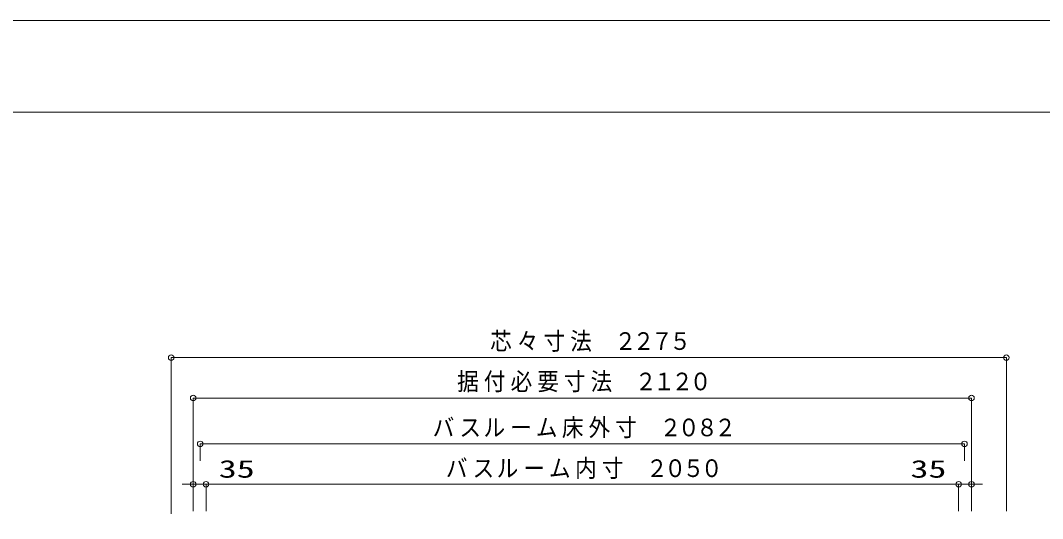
# Model space of a CAD drawing. Units: millimetres on the paper. Extents: x -305 to 305, y -152 to 152.
# Drawn here: x -190 to -78.6, y 94.2 to 148.5 of the extents above; entities that cross this region are included whole.
import ezdxf
from ezdxf.enums import TextEntityAlignment as Align

# ---------------------------------------------------------------- set-up
doc = ezdxf.new("R2010")
doc.units = ezdxf.units.MM
for name, color, linetype, lineweight in [('0-0_0', 7, 'Continuous', 9), ('0-1_VIEW0001', 7, 'Continuous', 9), ('0-3_図面枠', 3, 'Continuous', 9), ('0-4_DEFPOINTS', 7, 'Continuous', 9)]:
    doc.layers.add(name, color=color, linetype=linetype, lineweight=lineweight)
doc.styles.add('ＭＳ ゴシック', font='')
doc.styles.get('ＭＳ ゴシック').set_extended_font_data('MS Gothic')

# ---------------------------------------------------------------- blocks, each defined once
blk = doc.blocks.new('_ORIGIN')
at = {"layer": '0-0_0'}
blk.add_line((0, 0), (-1, 0), dxfattribs=at)
blk.add_circle((0, 0), 0.5, dxfattribs=at)

msp = doc.modelspace()

# ---------------------------------------------------------------- linework, layer by layer
at = {"layer": '0-1_VIEW0001'}
for p, q in [((-173.532, 94.744), (-173.532, 111.764)), ((-83.132, 111.764), (-172.932, 111.764)), ((-82.532, 95.046), (-82.532, 111.764)), ((-171.132, 95.044), (-171.132, 107.364)), ((-86.932, 107.364), (-170.532, 107.364)), ((-86.332, 95.045), (-86.332, 107.364)), ((-171.132, 104.824), (-171.132, 97.965)), ((-86.332, 104.824), (-86.332, 97.965)), ((-170.372, 100.504), (-170.372, 102.364)), ((-87.692, 102.364), (-169.772, 102.364)), ((-87.092, 100.504), (-87.092, 102.364)), ((-171.732, 97.965), (-172.332, 97.965)), ((-169.732, 97.965), (-171.132, 97.965)), ((-169.732, 97.965), (-164.294, 97.965)), ((-169.732, 95.044), (-169.732, 97.964)), ((-169.132, 97.965), (-168.532, 97.965)), ((-88.332, 97.964), (-169.132, 97.964)), ((-87.732, 97.965), (-93.17, 97.965)), ((-88.332, 97.965), (-88.932, 97.965)), ((-87.732, 97.965), (-86.332, 97.965)), ((-87.732, 95.045), (-87.732, 97.964)), ((-85.732, 97.965), (-85.132, 97.965))]:
    msp.add_line(p, q, dxfattribs=at)
at = {"layer": '0-3_図面枠'}
msp.add_lwpolyline([(-291.017, -138.498), (108.983, -138.498), (108.983, 138.502), (-291.017, 138.502)], close=True, dxfattribs=at)
at = {"layer": '0-4_DEFPOINTS'}
msp.add_line((118.983, 148.502), (-301.017, 148.502), dxfattribs=at)

# ---------------------------------------------------------------- block references
at = {"layer": '0-1_VIEW0001', "xscale": 0.6, "yscale": 0.6, "rotation": 180}
for p in [(-173.532, 111.764), (-171.132, 107.364), (-170.372, 102.364), (-169.732, 97.965), (-169.732, 97.964), (-86.332, 97.965)]:
    msp.add_blockref('_ORIGIN', p, dxfattribs=at)
at = {"layer": '0-1_VIEW0001', "xscale": 0.6, "yscale": 0.6}
for p in [(-82.532, 111.764), (-86.332, 107.364), (-87.092, 102.364), (-171.132, 97.965), (-87.732, 97.965), (-87.732, 97.964)]:
    msp.add_blockref('_ORIGIN', p, dxfattribs=at)

# ---------------------------------------------------------------- texts
at = {"layer": '0-1_VIEW0001', "style": 'ＭＳ ゴシック'}
for s, width, p in [('芯', 0.9, (-138.776, 112.03)), ('寸', 0.9, (-132.96, 112.03)), ('法', 0.9, (-130.052, 112.03)), ('々', 0.9, (-135.868, 112.03)), ('２', 0.9, (-125.212, 112.03)), ('２', 0.9, (-123.224, 112.03)), ('７', 0.9, (-121.236, 112.03)), ('５', 0.9, (-119.248, 112.03)), ('据', 0.9, (-142.373, 107.63)), ('付', 0.9, (-139.465, 107.63)), ('必', 0.9, (-136.557, 107.63)), ('要', 0.9, (-133.649, 107.63)), ('寸', 0.9, (-130.741, 107.63)), ('法', 0.9, (-127.833, 107.63)), ('２', 0.9, (-122.993, 107.63)), ('１', 0.9, (-121.005, 107.63)), ('２', 0.9, (-119.017, 107.63)), ('０', 0.9, (-117.029, 107.63)), ('バ', 0.9, (-145.031, 102.619)), ('ス', 0.9, (-142.123, 102.619)), ('ル', 0.9, (-139.499, 102.619)), ('ム', 0.9, (-133.797, 102.619)), ('床', 0.9, (-130.957, 102.619)), ('外', 0.9, (-128.049, 102.619)), ('寸', 0.9, (-125.141, 102.619)), ('２', 0.9, (-120.301, 102.619)), ('０', 0.9, (-118.313, 102.619)), ('８', 0.9, (-116.325, 102.619)), ('２', 0.9, (-114.337, 102.619)), ('ー', 0.9, (-136.591, 102.619)), ('35', 1.5, (-168.341, 98.104)), ('バ', 0.9, (-143.6, 98.179)), ('ス', 0.9, (-140.692, 98.179)), ('ル', 0.9, (-138.068, 98.179)), ('ム', 0.9, (-132.366, 98.179)), ('内', 0.9, (-129.526, 98.179)), ('寸', 0.9, (-126.618, 98.179)), ('２', 0.9, (-121.778, 98.179)), ('０', 0.9, (-119.79, 98.179)), ('５', 0.9, (-117.802, 98.179)), ('０', 0.9, (-115.814, 98.179)), ('35', 1.5, (-92.979, 98.104)), ('ー', 0.9, (-135.16, 98.179))]:
    msp.add_text(s, height=1.921, dxfattribs=dict(at, width=width)).set_placement(p, align=Align.BOTTOM_LEFT)

doc.saveas('drawing.dxf')
